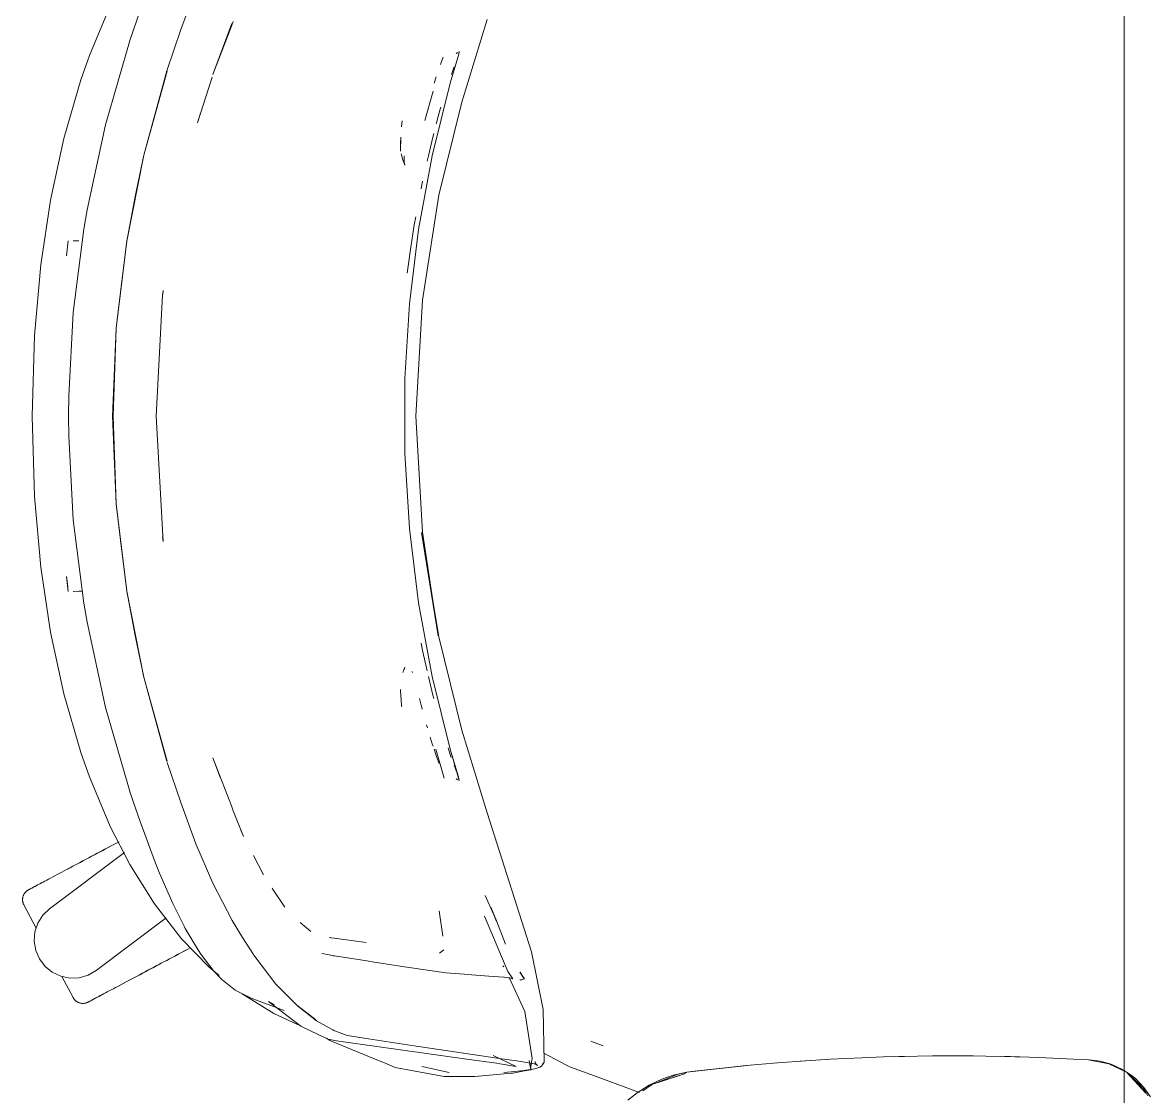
# Model space of a CAD drawing. Header units: millimetres. Extents: x 79795 to 317870, y -36033 to 97293.
# Drawn here: x 194547.5 to 194955.6, y 11187.6 to 11576.1 of the extents above; entities that cross this region are included whole.
import ezdxf

# ---------------------------------------------------------------- set-up
doc = ezdxf.new("R2010")
doc.units = ezdxf.units.MM
doc.header["$MEASUREMENT"] = 0
doc.layers.add('G-IMPT', color=8, linetype='CONTINUOUS', lineweight=9)
doc.layers.add('I-FURN', color=8, linetype='CONTINUOUS', lineweight=9)

msp = doc.modelspace()

# ---------------------------------------------------------------- linework, layer by layer
at = {"layer": 'G-IMPT'}
for p, q in [((194610.2, 11588.49), (194604.75, 11573.61)), ((194571.65, 11564.21), (194579.17, 11582.18)), ((194590.04, 11580.5), (194587.63, 11573.57)), ((194616.34, 11557.35), (194623.15, 11575.76)), ((194616.34, 11557.35), (194623.05, 11574.8)), ((194623.05, 11574.8), (194623.71, 11576.53)), ((194715.64, 11577.3), (194706.45, 11547.32)), ((194577.5, 11539.13), (194586.44, 11569.96)), ((194586.44, 11569.96), (194587.63, 11573.57)), ((194599.74, 11558.69), (194604.75, 11573.61)), ((194705.41, 11565.73), (194705.49, 11565.49)), ((194568.57, 11555.47), (194571.65, 11564.21)), ((194699.1, 11562.03), (194698.73, 11561.01)), ((194699.1, 11562.03), (194699.71, 11563.68)), ((194702.23, 11554.27), (194705.3, 11564.7)), ((194704.4, 11564.96), (194705.02, 11565.34)), ((194704.4, 11564.96), (194704.62, 11565.1)), ((194705.37, 11564.97), (194705.3, 11564.7)), ((194705.44, 11565.27), (194705.37, 11564.97)), ((194705.49, 11565.49), (194705.44, 11565.27)), ((194591.35, 11528.19), (194599.74, 11558.69)), ((194591.35, 11528.19), (194599.78, 11558.6)), ((194596.01, 11545.44), (194599.78, 11558.6)), ((194703.39, 11559.47), (194702.64, 11557.37)), ((194703.39, 11559.47), (194703.63, 11560.13)), ((194568.57, 11555.47), (194562.4, 11534.23)), ((194610.8, 11539.88), (194616.06, 11556.37)), ((194695.68, 11527.96), (194702.23, 11554.27)), ((194696.39, 11554.26), (194697.11, 11556.48)), ((194695.99, 11551.36), (194693.01, 11540.71)), ((194596.01, 11545.44), (194591.35, 11528.19)), ((194698.14, 11513.64), (194706.45, 11547.32)), ((194698.64, 11544.85), (194698.85, 11545.53)), ((194610.8, 11539.88), (194611.88, 11543.32)), ((194697.53, 11540.85), (194698.64, 11544.85)), ((194577.5, 11539.13), (194570.83, 11508.34)), ((194684.65, 11538.46), (194684.87, 11540.55)), ((194697.21, 11539.71), (194697.17, 11539.53)), ((194697.53, 11540.85), (194697.21, 11539.71)), ((194562.4, 11534.23), (194557.59, 11511.87)), ((194684.25, 11529.61), (194684.34, 11534.66)), ((194684.34, 11534.66), (194684.26, 11532.39)), ((194695.91, 11534.69), (194694.36, 11527.94)), ((194695.91, 11534.69), (194696.25, 11535.99)), ((194684.25, 11529.61), (194684.26, 11532.39)), ((194591.35, 11528.19), (194585.18, 11497.07)), ((194591.35, 11528.19), (194585.18, 11497.15)), ((194591.35, 11528.19), (194588.28, 11513.17)), ((194685.11, 11526.5), (194684.5, 11528.65)), ((194685.79, 11524.55), (194685.11, 11526.5)), ((194685.53, 11527.76), (194685.54, 11527.9)), ((194685.58, 11525.6), (194685.54, 11527.9)), ((194685.58, 11525.6), (194685.79, 11524.55)), ((194695.68, 11527.96), (194690.75, 11501.29)), ((194693.9, 11525.96), (194694.36, 11527.94)), ((194691.7, 11515.92), (194692.24, 11518.73)), ((194585.18, 11497.07), (194588.28, 11513.17)), ((194698.14, 11513.64), (194692.15, 11475.72)), ((194557.59, 11511.87), (194554.09, 11488.45)), ((194569.65, 11501.42), (194570.83, 11508.34)), ((194689.78, 11505.81), (194689.22, 11502.91)), ((194565.83, 11471.25), (194569.65, 11501.42)), ((194690.75, 11501.29), (194687.45, 11474.37)), ((194688.12, 11495.66), (194688.98, 11501.28)), ((194688.98, 11501.28), (194689.22, 11502.91)), ((194564, 11497.15), (194563.35, 11491.74)), ((194567.85, 11497.11), (194565.76, 11497.18)), ((194565.76, 11497.18), (194565.87, 11497.18)), ((194581.36, 11465.55), (194585.18, 11497.15)), ((194581.4, 11465.51), (194585.18, 11497.07)), ((194585.18, 11497.07), (194583.24, 11481.59)), ((194688.12, 11495.66), (194686.83, 11487.13)), ((194554.09, 11488.45), (194551.83, 11462.88)), ((194686.83, 11487.13), (194686.65, 11485.48)), ((194581.4, 11465.51), (194583.24, 11481.59)), ((194595.8, 11433.74), (194598.12, 11477.46)), ((194595.85, 11433.74), (194598.12, 11477.46)), ((194598.12, 11477.46), (194598.38, 11479.24)), ((194598.12, 11477.46), (194598.36, 11478.77)), ((194598.4, 11479.01), (194598.36, 11478.77)), ((194685.8, 11447.3), (194687.45, 11474.37)), ((194692.15, 11475.72), (194689.79, 11433.74)), ((194564.22, 11441.05), (194565.83, 11471.25)), ((194581.36, 11465.55), (194580.02, 11433.74)), ((194581.4, 11465.51), (194580.25, 11433.74)), ((194580.72, 11450.62), (194581.4, 11465.51)), ((194551.83, 11462.88), (194550.98, 11433.74)), ((194580.72, 11450.62), (194580.25, 11433.74)), ((194685.8, 11447.3), (194685.8, 11420.18)), ((194564.22, 11441.05), (194564.12, 11433.74)), ((194550.98, 11433.74), (194551.83, 11404.6)), ((194564.22, 11426.42), (194564.12, 11433.74)), ((194580.02, 11433.74), (194581.36, 11401.92)), ((194581.4, 11401.96), (194580.25, 11433.74)), ((194580.72, 11416.85), (194580.25, 11433.74)), ((194595.85, 11433.74), (194598.35, 11388.4)), ((194692.15, 11391.75), (194689.79, 11433.74)), ((194564.22, 11426.42), (194565.83, 11396.22)), ((194685.8, 11420.18), (194687.45, 11393.11)), ((194581.4, 11401.96), (194580.72, 11416.85)), ((194551.83, 11404.6), (194554.09, 11379.02)), ((194581.36, 11401.92), (194585.18, 11370.33)), ((194583.24, 11385.88), (194581.4, 11401.96)), ((194581.4, 11401.96), (194585.18, 11370.41)), ((194565.83, 11396.22), (194569.65, 11366.05)), ((194690.75, 11366.19), (194687.45, 11393.11)), ((194698.14, 11353.84), (194691.88, 11391.58)), ((194691.88, 11391.58), (194697.88, 11354.21)), ((194692.15, 11391.75), (194697.88, 11354.21)), ((194598.35, 11388.4), (194598.12, 11390.01)), ((194598.12, 11390.01), (194598.36, 11388.7)), ((194598.4, 11388.46), (194598.36, 11388.7)), ((194583.24, 11385.88), (194585.18, 11370.41)), ((194554.09, 11379.02), (194557.59, 11355.61)), ((194564, 11370.32), (194563.35, 11375.74)), ((194563.92, 11371.97), (194563.35, 11375.74)), ((194565.76, 11370.29), (194567.85, 11370.37)), ((194565.76, 11370.29), (194565.87, 11370.29)), ((194569.1, 11370.41), (194567.85, 11370.37)), ((194585.18, 11370.41), (194588.28, 11354.3)), ((194585.18, 11370.41), (194591.4, 11339.16)), ((194591.4, 11339.16), (194585.18, 11370.33)), ((194569.65, 11366.05), (194570.83, 11359.13)), ((194695.68, 11339.52), (194690.75, 11366.19)), ((194570.83, 11359.13), (194577.5, 11328.34)), ((194562.4, 11333.24), (194557.59, 11355.61)), ((194591.35, 11339.28), (194588.28, 11354.3)), ((194706.45, 11320.15), (194698.14, 11353.84)), ((194691.73, 11351.56), (194692.2, 11348.93)), ((194692.2, 11348.93), (194693.9, 11341.51)), ((194685.79, 11342.92), (194685.11, 11340.98)), ((194685.79, 11342.92), (194685.58, 11341.88)), ((194688.46, 11341.32), (194688.6, 11340.91)), ((194596.01, 11322.03), (194591.35, 11339.28)), ((194591.35, 11339.28), (194599.78, 11308.87)), ((194591.35, 11339.28), (194599.74, 11308.78)), ((194694.36, 11339.53), (194695.91, 11332.78)), ((194695.68, 11339.52), (194702.23, 11313.2)), ((194568.57, 11312), (194562.4, 11333.24)), ((194684.25, 11334.83), (194684.26, 11334.13)), ((194684.36, 11332.76), (194684.26, 11334.13)), ((194684.36, 11332.76), (194684.63, 11329.05)), ((194684.63, 11329.05), (194684.67, 11328.57)), ((194692.05, 11327.7), (194691.06, 11331.56)), ((194692.05, 11327.7), (194691.66, 11329.23)), ((194695.91, 11332.78), (194696.25, 11331.5)), ((194586.44, 11297.51), (194577.5, 11328.34)), ((194596.01, 11322.03), (194599.78, 11308.87)), ((194693.97, 11320.91), (194693.63, 11322.03)), ((194695.74, 11315.12), (194694.96, 11317.62)), ((194706.45, 11320.15), (194715.64, 11290.18)), ((194695.99, 11314.34), (194695.74, 11315.12)), ((194697.14, 11310.9), (194696.37, 11313.21)), ((194697.03, 11313.21), (194700.07, 11302.78)), ((194701.6, 11313.2), (194701.45, 11313.66)), ((194701.6, 11313.2), (194702.33, 11310.98)), ((194702.23, 11313.2), (194705.49, 11301.98)), ((194702.23, 11313.2), (194705.29, 11302.67)), ((194702.23, 11313.2), (194705.34, 11302.38)), ((194571.65, 11303.26), (194568.57, 11312)), ((194616.34, 11310.12), (194619.06, 11302.69)), ((194616.34, 11310.12), (194623.05, 11292.67)), ((194697.14, 11310.9), (194697.39, 11310.18)), ((194698.16, 11308.02), (194697.39, 11310.18)), ((194702.62, 11310.17), (194702.33, 11310.98)), ((194604.75, 11293.86), (194599.86, 11308.43)), ((194703.6, 11307.42), (194703.95, 11306.45)), ((194703.95, 11306.45), (194704.35, 11305.38)), ((194571.65, 11303.26), (194579.17, 11285.29)), ((194704.4, 11302.52), (194705.02, 11302.13)), ((194704.4, 11302.52), (194704.62, 11302.37)), ((194705.29, 11302.67), (194705.34, 11302.38)), ((194705.49, 11301.98), (194705.36, 11301.74)), ((194586.44, 11297.51), (194587.63, 11293.91)), ((194589.98, 11287.09), (194587.63, 11293.91)), ((194604.75, 11293.86), (194610.2, 11278.98)), ((194623.05, 11292.67), (194623.71, 11290.95)), ((194623.71, 11290.95), (194627.44, 11281.62)), ((194715.64, 11290.18), (194731.63, 11239.93)), ((194579.17, 11285.29), (194586.26, 11271.51)), ((194589.98, 11287.09), (194595.58, 11272.01)), ((194627.44, 11281.62), (194626.44, 11283.86)), ((194610.2, 11278.98), (194616.38, 11264.76)), ((194597.06, 11268.33), (194595.58, 11272.01)), ((194634.61, 11267.78), (194631.07, 11274.75)), ((194586.26, 11271.51), (194595.23, 11257.22)), ((194601.83, 11257.38), (194597.06, 11268.33)), ((194619.77, 11258.03), (194616.38, 11264.76)), ((194638.14, 11262.31), (194637.75, 11262.89)), ((194641.63, 11257.18), (194638.14, 11262.31)), ((194717.92, 11253.5), (194714.88, 11260.21)), ((194595.23, 11257.22), (194605.04, 11244.62)), ((194601.83, 11257.38), (194602.05, 11256.93)), ((194606.05, 11248.92), (194602.05, 11256.93)), ((194619.77, 11258.03), (194623.34, 11251.24)), ((194641.63, 11257.18), (194642.38, 11256.07)), ((194718.95, 11250.91), (194716.93, 11256.03)), ((194718.95, 11251.12), (194716.93, 11256.02)), ((194716.93, 11256.02), (194718.95, 11250.91)), ((194699.6, 11245.59), (194698.2, 11254.75)), ((194723.09, 11232.78), (194714.65, 11252.76)), ((194606.05, 11248.92), (194606.35, 11248.32)), ((194606.35, 11248.32), (194611.09, 11240.32)), ((194627.11, 11245.01), (194623.34, 11251.24)), ((194647.91, 11250.54), (194651.81, 11247.21)), ((194718.95, 11251.12), (194722.2, 11242.65)), ((194615, 11234.32), (194605.04, 11244.62)), ((194627.11, 11245.01), (194630.99, 11238.92)), ((194671.76, 11243.26), (194658.41, 11245.04)), ((194658.41, 11245.04), (194658.88, 11244.9)), ((194699.6, 11245.59), (194699.55, 11245.94)), ((194611.95, 11239.03), (194611.09, 11240.32)), ((194655.72, 11239.34), (194657.89, 11238.88)), ((194699.95, 11240.64), (194698.31, 11239.36)), ((194735.82, 11218.98), (194731.63, 11239.93)), ((194616.67, 11232.9), (194611.95, 11239.03)), ((194630.99, 11238.92), (194631.16, 11238.66)), ((194639.18, 11228.22), (194631.16, 11238.66)), ((194657.89, 11238.88), (194659.87, 11238.46)), ((194660.34, 11238.39), (194659.87, 11238.46)), ((194672.06, 11236.58), (194660.34, 11238.39)), ((194672.06, 11236.58), (194672.67, 11236.49)), ((194673.18, 11236.41), (194672.67, 11236.49)), ((194686.54, 11234.29), (194673.18, 11236.41)), ((194615, 11234.32), (194618.67, 11231.32)), ((194619.56, 11229.88), (194616.67, 11232.9)), ((194686.54, 11234.29), (194700.61, 11232.26)), ((194700.69, 11232.25), (194700.61, 11232.26)), ((194700.69, 11232.25), (194708.93, 11231.63)), ((194708.93, 11231.63), (194709.92, 11231.56)), ((194709.92, 11231.56), (194717.78, 11231)), ((194717.78, 11231), (194721.65, 11230.7)), ((194721.63, 11234.5), (194721.2, 11234.77)), ((194724.85, 11230.11), (194723.09, 11232.78)), ((194729.05, 11230.11), (194727.46, 11232.57)), ((194727.46, 11232.57), (194728.99, 11230.09)), ((194728.99, 11230.09), (194727.5, 11232.56)), ((194624.42, 11226.02), (194619.56, 11229.88)), ((194639.18, 11228.22), (194646.91, 11220.32)), ((194721.73, 11230.7), (194721.65, 11230.7)), ((194721.73, 11230.7), (194724.11, 11230.4)), ((194729.19, 11218.28), (194723.58, 11230.63)), ((194724.13, 11230.4), (194724.11, 11230.4)), ((194724.13, 11230.4), (194724.85, 11230.11)), ((194727.44, 11229.73), (194728.12, 11229.81)), ((194728.12, 11229.81), (194728.99, 11230.09)), ((194729.05, 11230.11), (194728.99, 11230.09)), ((194624.42, 11226.02), (194625.56, 11225.4)), ((194625.56, 11225.4), (194628, 11224.23)), ((194638.37, 11217.59), (194626.92, 11224.71)), ((194628, 11224.23), (194630.23, 11223.16)), ((194642.13, 11218.65), (194630.23, 11223.16)), ((194636.48, 11221.88), (194638.51, 11220.72)), ((194636.48, 11221.88), (194648.18, 11212.94)), ((194646.71, 11220.63), (194653.65, 11215.23)), ((194646.71, 11220.63), (194650.28, 11217.82)), ((194653.88, 11214.9), (194646.91, 11220.32)), ((194735.82, 11218.98), (194736.21, 11200)), ((194646.99, 11213.61), (194638.37, 11217.59)), ((194653.65, 11215.23), (194650.28, 11217.82)), ((194653.88, 11214.9), (194659.72, 11211.62)), ((194729.19, 11218.28), (194731.91, 11201.23)), ((194654.7, 11209.9), (194648.18, 11212.94)), ((194659.72, 11211.62), (194660.14, 11211.4)), ((194664.93, 11209.65), (194660.14, 11211.4)), ((194654.7, 11209.9), (194658.07, 11208.33)), ((194657.46, 11208.62), (194658.63, 11207.85)), ((194661.06, 11207.69), (194658.07, 11208.33)), ((194658.63, 11207.85), (194675.08, 11201.05)), ((194708.28, 11201.01), (194661.06, 11207.69)), ((194664.93, 11209.65), (194672.6, 11208.35)), ((194688.37, 11205.95), (194672.6, 11208.35)), ((194753.08, 11207.52), (194757.54, 11205.89)), ((194753.08, 11207.52), (194753.66, 11207.26)), ((194757.54, 11205.89), (194753.66, 11207.26)), ((194719.24, 11201.4), (194688.37, 11205.95)), ((194736.14, 11203.18), (194744.04, 11199.04)), ((194675.08, 11201.05), (194678.44, 11199.66)), ((194682.3, 11198.06), (194678.44, 11199.66)), ((194692.55, 11198.28), (194691.98, 11198.43)), ((194708.28, 11201.01), (194718.94, 11199.57)), ((194726.12, 11198.38), (194717.72, 11202.37)), ((194720.24, 11199.36), (194718.94, 11199.57)), ((194727.09, 11200.29), (194719.24, 11201.4)), ((194720.24, 11199.36), (194725.26, 11198.52)), ((194726.12, 11198.38), (194725.26, 11198.52)), ((194733.36, 11199.18), (194727.09, 11200.29)), ((194730.73, 11200.52), (194731.22, 11197.65)), ((194730.73, 11200.52), (194731.46, 11197.24)), ((194731.22, 11197.65), (194731.91, 11201.23)), ((194732.74, 11199.35), (194733.36, 11199.18)), ((194732.74, 11199.35), (194733.84, 11198.79)), ((194732.94, 11200.22), (194733.01, 11199.73)), ((194733.34, 11199.18), (194733.01, 11199.73)), ((194733.34, 11199.18), (194733.84, 11198.79)), ((194734.69, 11198.14), (194735.23, 11198.46)), ((194735.23, 11198.46), (194735.6, 11198.96)), ((194736.21, 11200), (194735.6, 11198.96)), ((194735.73, 11199.58), (194735.6, 11198.96)), ((194735.6, 11198.96), (194735.62, 11199.03)), ((194735.73, 11199.58), (194735.62, 11199.03)), ((194744.04, 11199.04), (194745.8, 11198.12)), ((194787.82, 11196.39), (194810.78, 11198.84)), ((194787.82, 11196.39), (194809.26, 11198.74)), ((194810.78, 11198.84), (194790.64, 11196.72)), ((194809.26, 11198.74), (194820.65, 11199.72)), ((194830.94, 11200.45), (194820.65, 11199.72)), ((194828.9, 11200.32), (194827.48, 11200.18)), ((194828.9, 11200.32), (194830.8, 11200.41)), ((194830.94, 11200.45), (194839.81, 11201.01)), ((194851.12, 11201.55), (194839.81, 11201.01)), ((194851.12, 11201.55), (194859, 11201.85)), ((194871.31, 11202.14), (194859, 11201.85)), ((194862.87, 11201.93), (194864.53, 11202.01)), ((194864.53, 11202.01), (194866.61, 11202.01)), ((194871.31, 11202.14), (194876.78, 11202.21)), ((194891.49, 11202.22), (194876.78, 11202.21)), ((194896, 11202.17), (194891.49, 11202.22)), ((194896, 11202.17), (194911.67, 11201.79)), ((194902.73, 11201.99), (194904.94, 11201.99)), ((194908.27, 11201.85), (194904.94, 11201.99)), ((194911.67, 11201.79), (194915.22, 11201.67)), ((194927.78, 11201.05), (194915.22, 11201.67)), ((194927.78, 11201.05), (194933.44, 11200.77)), ((194940.56, 11199.4), (194933.22, 11200.77)), ((194933.44, 11200.77), (194937.45, 11200.27)), ((194937.45, 11200.27), (194941.4, 11199.2)), ((194944.82, 11197.3), (194940.56, 11199.4)), ((194945.73, 11197.22), (194941.4, 11199.2)), ((194700, 11194.83), (194682.3, 11198.06)), ((194701.86, 11196.24), (194692.55, 11198.28)), ((194700, 11194.83), (194706.96, 11194.8)), ((194706.96, 11194.8), (194711.13, 11194.8)), ((194715.09, 11195.14), (194711.13, 11194.8)), ((194724.42, 11195.95), (194715.09, 11195.14)), ((194724.25, 11196.46), (194721.66, 11196.25)), ((194728.93, 11196.98), (194724.25, 11196.46)), ((194724.42, 11195.95), (194724.88, 11195.99)), ((194724.88, 11195.99), (194729.13, 11196.8)), ((194729.55, 11197.06), (194728.93, 11196.98)), ((194729.13, 11196.8), (194731.46, 11197.24)), ((194729.55, 11197.06), (194732.83, 11197.59)), ((194734.69, 11198.14), (194732.83, 11197.59)), ((194751.78, 11195.93), (194745.8, 11198.12)), ((194770.72, 11188.98), (194751.78, 11195.93)), ((194775.47, 11191.99), (194787.32, 11195.8)), ((194784.69, 11195.59), (194776.51, 11192.39)), ((194778.18, 11192.89), (194787.32, 11195.8)), ((194778.73, 11193.78), (194782.86, 11195.23)), ((194787.82, 11196.39), (194782.86, 11195.23)), ((194787.74, 11196.17), (194784.69, 11195.59)), ((194787.82, 11196.39), (194790.64, 11196.72)), ((194944.82, 11197.3), (194946.09, 11196.67)), ((194946.09, 11196.97), (194948.95, 11195.01)), ((194952.77, 11190.89), (194947.06, 11196.19)), ((194953.96, 11188.8), (194947.06, 11196.19)), ((194947.06, 11196.19), (194949.47, 11193.96)), ((194950.27, 11193.88), (194948.95, 11195.01)), ((194774.15, 11191.59), (194769.82, 11188.86)), ((194775.47, 11191.99), (194771.89, 11189.56)), ((194774.15, 11191.59), (194778.73, 11193.78)), ((194775.47, 11191.99), (194778.18, 11192.89)), ((194952.55, 11190.42), (194949.47, 11193.96)), ((194950.27, 11193.88), (194953.13, 11190.83)), ((194953.96, 11188.8), (194952.68, 11190.27)), ((194954.65, 11187.73), (194952.77, 11190.89)), ((194953.13, 11190.83), (194955.58, 11187.38)), ((194766.51, 11186.24), (194769.82, 11188.86))]:
    msp.add_line(p, q, dxfattribs=at)
at = {"layer": 'I-FURN'}
for p, q in [((194946.09, 12075.97), (194946.09, 10675.97)), ((194946.09, 10675.97), (194946.09, 12075.97)), ((194557.26, 11255.49), (194584.33, 11275.88)), ((194574.48, 11275.53), (194575.49, 11276.06)), ((194576.03, 11276.35), (194575.02, 11275.82)), ((194575.49, 11276.06), (194576.49, 11276.6)), ((194577.03, 11276.88), (194576.03, 11276.35)), ((194576.49, 11276.6), (194577.49, 11277.13)), ((194578.03, 11277.42), (194577.03, 11276.88)), ((194577.49, 11277.13), (194578.49, 11277.66)), ((194579.03, 11277.94), (194578.03, 11277.42)), ((194578.49, 11277.66), (194579.48, 11278.19)), ((194580.01, 11278.47), (194579.03, 11277.94)), ((194579.48, 11278.19), (194580.46, 11278.71)), ((194580.99, 11278.99), (194580.01, 11278.47)), ((194580.46, 11278.71), (194581.44, 11279.23)), ((194581.96, 11279.5), (194580.99, 11278.99)), ((194581.44, 11279.23), (194582.4, 11279.74)), ((194566.59, 11271.33), (194567.55, 11271.84)), ((194568.07, 11272.12), (194567.1, 11271.6)), ((194567.55, 11271.84), (194568.52, 11272.35)), ((194569.04, 11272.64), (194568.07, 11272.12)), ((194568.52, 11272.35), (194569.49, 11272.88)), ((194570.03, 11273.16), (194569.04, 11272.64)), ((194569.49, 11272.88), (194570.48, 11273.4)), ((194571.02, 11273.69), (194570.03, 11273.16)), ((194570.48, 11273.4), (194571.47, 11273.93)), ((194572.01, 11274.22), (194571.02, 11273.69)), ((194571.47, 11273.93), (194572.47, 11274.46)), ((194573.02, 11274.75), (194572.01, 11274.22)), ((194572.47, 11274.46), (194573.48, 11274.99)), ((194574.02, 11275.28), (194573.02, 11274.75)), ((194573.48, 11274.99), (194574.48, 11275.53)), ((194575.02, 11275.82), (194574.02, 11275.28)), ((194559.96, 11267.81), (194559.16, 11267.38)), ((194560.78, 11268.24), (194559.96, 11267.81)), ((194561.63, 11268.69), (194560.78, 11268.24)), ((194562.5, 11269.16), (194561.63, 11268.69)), ((194563.39, 11269.63), (194562.5, 11269.16)), ((194564.29, 11270.11), (194563.39, 11269.63)), ((194563.8, 11269.85), (194564.72, 11270.33)), ((194565.22, 11270.6), (194564.29, 11270.11)), ((194564.72, 11270.33), (194565.64, 11270.83)), ((194566.15, 11271.1), (194565.22, 11270.6)), ((194565.64, 11270.83), (194566.59, 11271.33)), ((194567.1, 11271.6), (194566.15, 11271.1)), ((194552.25, 11263.71), (194551.82, 11263.48)), ((194552.01, 11263.58), (194552.46, 11263.82)), ((194552.71, 11263.95), (194552.25, 11263.71)), ((194552.46, 11263.82), (194552.94, 11264.07)), ((194553.21, 11264.22), (194552.71, 11263.95)), ((194552.94, 11264.07), (194553.46, 11264.35)), ((194553.75, 11264.5), (194553.21, 11264.22)), ((194553.46, 11264.35), (194554.01, 11264.64)), ((194554.32, 11264.81), (194553.75, 11264.5)), ((194554.01, 11264.64), (194554.59, 11264.95)), ((194554.92, 11265.13), (194554.32, 11264.81)), ((194555.55, 11265.46), (194554.92, 11265.13)), ((194556.22, 11265.82), (194555.55, 11265.46)), ((194556.91, 11266.19), (194556.22, 11265.82)), ((194557.63, 11266.57), (194556.91, 11266.19)), ((194558.38, 11266.97), (194557.63, 11266.57)), ((194559.16, 11267.38), (194558.38, 11266.97)), ((194547.55, 11259.51), (194547.59, 11259.67)), ((194547.59, 11259.67), (194547.63, 11259.83)), ((194547.63, 11259.83), (194547.67, 11259.98)), ((194547.67, 11259.98), (194547.72, 11260.13)), ((194547.72, 11260.13), (194547.78, 11260.28)), ((194547.78, 11260.28), (194547.85, 11260.43)), ((194547.85, 11260.43), (194547.92, 11260.58)), ((194547.92, 11260.58), (194547.99, 11260.72)), ((194547.99, 11260.72), (194548.08, 11260.86)), ((194548.08, 11260.86), (194548.16, 11260.99)), ((194548.16, 11260.99), (194548.25, 11261.13)), ((194548.25, 11261.13), (194548.35, 11261.25)), ((194548.35, 11261.25), (194548.46, 11261.38)), ((194548.46, 11261.38), (194548.56, 11261.5)), ((194548.56, 11261.5), (194548.68, 11261.61)), ((194548.68, 11261.61), (194548.79, 11261.73)), ((194548.79, 11261.73), (194548.91, 11261.83)), ((194548.91, 11261.83), (194549.04, 11261.93)), ((194549.04, 11261.93), (194549.17, 11262.03)), ((194549.17, 11262.03), (194549.3, 11262.12)), ((194549.3, 11262.12), (194549.44, 11262.21)), ((194549.44, 11262.21), (194549.58, 11262.29)), ((194549.58, 11262.29), (194549.62, 11262.31)), ((194549.66, 11262.33), (194549.62, 11262.31)), ((194549.62, 11262.31), (194549.64, 11262.32)), ((194549.62, 11262.31), (194549.62, 11262.31)), ((194549.64, 11262.32), (194549.7, 11262.35)), ((194549.75, 11262.38), (194549.66, 11262.33)), ((194549.7, 11262.35), (194549.8, 11262.4)), ((194549.87, 11262.44), (194549.75, 11262.38)), ((194549.8, 11262.4), (194549.94, 11262.48)), ((194550.03, 11262.53), (194549.87, 11262.44)), ((194549.94, 11262.48), (194550.12, 11262.57)), ((194550.23, 11262.63), (194550.03, 11262.53)), ((194550.12, 11262.57), (194550.34, 11262.69)), ((194550.47, 11262.76), (194550.23, 11262.63)), ((194550.34, 11262.69), (194550.6, 11262.83)), ((194550.75, 11262.91), (194550.47, 11262.76)), ((194550.6, 11262.83), (194550.89, 11262.98)), ((194551.07, 11263.08), (194550.75, 11262.91)), ((194550.89, 11262.98), (194551.23, 11263.16)), ((194551.42, 11263.27), (194551.07, 11263.08)), ((194551.23, 11263.16), (194551.6, 11263.36)), ((194551.82, 11263.48), (194551.42, 11263.27)), ((194551.6, 11263.36), (194552.01, 11263.58)), ((194547.48, 11258.87), (194547.49, 11259.03)), ((194547.48, 11258.71), (194547.48, 11258.87)), ((194547.48, 11258.55), (194547.48, 11258.71)), ((194547.49, 11258.39), (194547.48, 11258.55)), ((194547.49, 11259.03), (194547.5, 11259.2)), ((194547.51, 11258.23), (194547.49, 11258.39)), ((194547.5, 11259.2), (194547.52, 11259.36)), ((194547.54, 11258.07), (194547.51, 11258.23)), ((194547.52, 11259.36), (194547.55, 11259.51)), ((194547.57, 11257.91), (194547.54, 11258.07)), ((194547.6, 11257.76), (194547.57, 11257.91)), ((194547.64, 11257.6), (194547.6, 11257.76)), ((194547.69, 11257.45), (194547.64, 11257.6)), ((194547.75, 11257.3), (194547.69, 11257.45)), ((194547.81, 11257.15), (194547.75, 11257.3)), ((194547.88, 11257), (194547.81, 11257.15)), ((194547.95, 11256.86), (194547.88, 11257)), ((194547.95, 11256.86), (194552.42, 11248.45)), ((194554.83, 11253.15), (194557.26, 11255.49)), ((194553.03, 11250.29), (194554.83, 11253.15)), ((194599.42, 11252.21), (194574.11, 11233.14)), ((194551.97, 11247.09), (194553.03, 11250.29)), ((194551.7, 11243.73), (194551.97, 11247.09)), ((194552.25, 11240.4), (194551.7, 11243.73)), ((194553.58, 11237.3), (194552.25, 11240.4)), ((194604.51, 11239.4), (194603.56, 11238.89)), ((194604, 11239.12), (194604.95, 11239.63)), ((194605.46, 11239.9), (194604.51, 11239.4)), ((194604.95, 11239.63), (194605.89, 11240.13)), ((194606.39, 11240.39), (194605.46, 11239.9)), ((194605.89, 11240.13), (194606.81, 11240.62)), ((194607.3, 11240.88), (194606.39, 11240.39)), ((194606.81, 11240.62), (194607.72, 11241.1)), ((194555.61, 11234.6), (194553.58, 11237.3)), ((194596.62, 11235.2), (194595.62, 11234.67)), ((194596.08, 11234.91), (194597.08, 11235.45)), ((194597.63, 11235.73), (194596.62, 11235.2)), ((194597.08, 11235.45), (194598.09, 11235.98)), ((194598.63, 11236.27), (194597.63, 11235.73)), ((194598.09, 11235.98), (194599.09, 11236.51)), ((194599.63, 11236.8), (194598.63, 11236.27)), ((194599.09, 11236.51), (194600.09, 11237.04)), ((194600.62, 11237.33), (194599.63, 11236.8)), ((194600.09, 11237.04), (194601.08, 11237.57)), ((194601.61, 11237.85), (194600.62, 11237.33)), ((194601.08, 11237.57), (194602.06, 11238.09)), ((194602.59, 11238.37), (194601.61, 11237.85)), ((194602.06, 11238.09), (194603.03, 11238.61)), ((194603.56, 11238.89), (194602.59, 11238.37)), ((194603.03, 11238.61), (194604, 11239.12)), ((194558.22, 11232.47), (194555.61, 11234.6)), ((194561.27, 11231.03), (194558.22, 11232.47)), ((194564.58, 11230.36), (194561.27, 11231.03)), ((194571.19, 11231.45), (194567.95, 11230.5)), ((194574.11, 11233.14), (194571.19, 11231.45)), ((194588.18, 11230.72), (194589.14, 11231.22)), ((194589.66, 11231.5), (194588.7, 11230.99)), ((194589.14, 11231.22), (194590.11, 11231.74)), ((194590.64, 11232.02), (194589.66, 11231.5)), ((194590.11, 11231.74), (194591.09, 11232.26)), ((194591.62, 11232.54), (194590.64, 11232.02)), ((194591.09, 11232.26), (194592.08, 11232.78)), ((194592.61, 11233.07), (194591.62, 11232.54)), ((194592.08, 11232.78), (194593.07, 11233.31)), ((194593.61, 11233.6), (194592.61, 11233.07)), ((194593.07, 11233.31), (194594.07, 11233.84)), ((194594.61, 11234.13), (194593.61, 11233.6)), ((194594.07, 11233.84), (194595.07, 11234.38)), ((194595.62, 11234.67), (194594.61, 11234.13)), ((194595.07, 11234.38), (194596.08, 11234.91)), ((194561.73, 11230.94), (194565.76, 11223.36)), ((194567.95, 11230.5), (194564.58, 11230.36)), ((194580.33, 11226.54), (194581.12, 11226.96)), ((194581.12, 11226.96), (194581.93, 11227.39)), ((194581.93, 11227.39), (194582.77, 11227.83)), ((194583.23, 11228.08), (194582.38, 11227.63)), ((194582.77, 11227.83), (194583.62, 11228.29)), ((194584.1, 11228.54), (194583.23, 11228.08)), ((194583.62, 11228.29), (194584.5, 11228.76)), ((194584.98, 11229.01), (194584.1, 11228.54)), ((194584.5, 11228.76), (194585.4, 11229.23)), ((194585.89, 11229.49), (194584.98, 11229.01)), ((194585.4, 11229.23), (194586.31, 11229.72)), ((194586.81, 11229.98), (194585.89, 11229.49)), ((194586.31, 11229.72), (194587.24, 11230.21)), ((194587.75, 11230.48), (194586.81, 11229.98)), ((194587.24, 11230.21), (194588.18, 11230.72)), ((194588.7, 11230.99), (194587.75, 11230.48)), ((194565.78, 11223.32), (194565.76, 11223.36)), ((194565.86, 11223.18), (194565.78, 11223.32)), ((194565.95, 11223.04), (194565.86, 11223.18)), ((194566.04, 11222.91), (194565.95, 11223.04)), ((194566.13, 11222.78), (194566.04, 11222.91)), ((194573.41, 11222.86), (194573.02, 11222.65)), ((194573.2, 11222.75), (194573.61, 11222.96)), ((194573.84, 11223.09), (194573.41, 11222.86)), ((194573.61, 11222.96), (194574.05, 11223.2)), ((194574.31, 11223.34), (194573.84, 11223.09)), ((194574.05, 11223.2), (194574.53, 11223.46)), ((194574.81, 11223.6), (194574.31, 11223.34)), ((194574.53, 11223.46), (194575.05, 11223.73)), ((194575.34, 11223.89), (194574.81, 11223.6)), ((194575.05, 11223.73), (194575.6, 11224.03)), ((194575.91, 11224.19), (194575.34, 11223.89)), ((194575.6, 11224.03), (194576.19, 11224.34)), ((194576.19, 11224.34), (194576.8, 11224.66)), ((194576.8, 11224.66), (194577.45, 11225.01)), ((194577.45, 11225.01), (194578.13, 11225.37)), ((194578.13, 11225.37), (194578.84, 11225.74)), ((194578.84, 11225.74), (194579.57, 11226.14)), ((194579.57, 11226.14), (194580.33, 11226.54)), ((194566.24, 11222.65), (194566.13, 11222.78)), ((194566.34, 11222.53), (194566.24, 11222.65)), ((194566.45, 11222.42), (194566.34, 11222.53)), ((194566.57, 11222.3), (194566.45, 11222.42)), ((194566.69, 11222.2), (194566.57, 11222.3)), ((194566.81, 11222.09), (194566.69, 11222.2)), ((194566.94, 11222), (194566.81, 11222.09)), ((194567.07, 11221.9), (194566.94, 11222)), ((194567.21, 11221.82), (194567.07, 11221.9)), ((194567.35, 11221.73), (194567.21, 11221.82)), ((194567.49, 11221.66), (194567.35, 11221.73)), ((194567.63, 11221.59), (194567.49, 11221.66)), ((194567.78, 11221.52), (194567.63, 11221.59)), ((194567.93, 11221.47), (194567.78, 11221.52)), ((194568.09, 11221.41), (194567.93, 11221.47)), ((194568.24, 11221.37), (194568.09, 11221.41)), ((194568.4, 11221.33), (194568.24, 11221.37)), ((194568.55, 11221.29), (194568.4, 11221.33)), ((194568.71, 11221.26), (194568.55, 11221.29)), ((194568.87, 11221.24), (194568.71, 11221.26)), ((194569.03, 11221.23), (194568.87, 11221.24)), ((194569.19, 11221.22), (194569.03, 11221.23)), ((194569.35, 11221.22), (194569.19, 11221.22)), ((194569.52, 11221.22), (194569.35, 11221.22)), ((194569.68, 11221.23), (194569.52, 11221.22)), ((194569.84, 11221.25), (194569.68, 11221.23)), ((194570, 11221.28), (194569.84, 11221.25)), ((194570.15, 11221.31), (194570, 11221.28)), ((194570.31, 11221.34), (194570.15, 11221.31)), ((194570.47, 11221.39), (194570.31, 11221.34)), ((194570.62, 11221.43), (194570.47, 11221.39)), ((194570.77, 11221.49), (194570.62, 11221.43)), ((194570.92, 11221.55), (194570.77, 11221.49)), ((194571.07, 11221.62), (194570.92, 11221.55)), ((194571.21, 11221.69), (194571.07, 11221.62)), ((194571.21, 11221.69), (194571.23, 11221.7)), ((194571.22, 11221.69), (194571.21, 11221.69)), ((194571.26, 11221.72), (194571.22, 11221.69)), ((194571.23, 11221.7), (194571.29, 11221.73)), ((194571.34, 11221.76), (194571.26, 11221.72)), ((194571.29, 11221.73), (194571.39, 11221.79)), ((194571.46, 11221.82), (194571.34, 11221.76)), ((194571.39, 11221.79), (194571.53, 11221.86)), ((194571.63, 11221.91), (194571.46, 11221.82)), ((194571.53, 11221.86), (194571.71, 11221.96)), ((194571.83, 11222.02), (194571.63, 11221.91)), ((194571.71, 11221.96), (194571.93, 11222.07)), ((194572.07, 11222.15), (194571.83, 11222.02)), ((194571.93, 11222.07), (194572.19, 11222.21)), ((194572.35, 11222.29), (194572.07, 11222.15)), ((194572.19, 11222.21), (194572.49, 11222.37)), ((194572.66, 11222.46), (194572.35, 11222.29)), ((194572.49, 11222.37), (194572.82, 11222.55)), ((194573.02, 11222.65), (194572.66, 11222.46)), ((194572.82, 11222.55), (194573.2, 11222.75))]:
    msp.add_line(p, q, dxfattribs=at)

doc.saveas('drawing.dxf')
